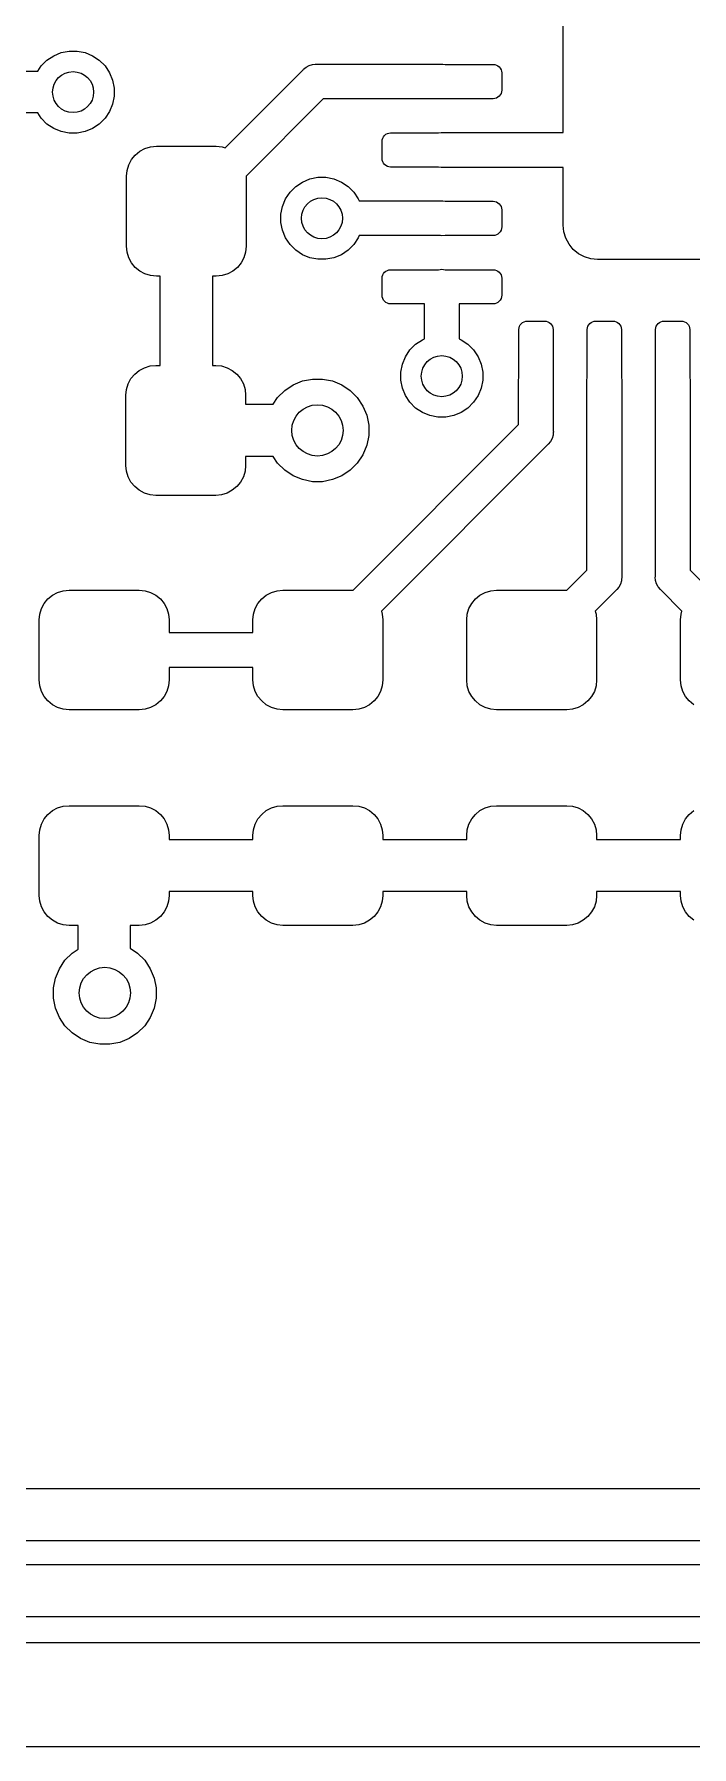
# Model space of a CAD drawing. Extents: x -66 to 211, y -177 to 13.
# Drawn here: x 91.02 to 95.83, y -130.33 to -117.81 of the extents above; entities that cross this region are included whole.
import ezdxf

# ---------------------------------------------------------------- set-up
doc = ezdxf.new("R2010")
doc.units = 0
doc.layers.add('BLACK', color=7, linetype='CONTINUOUS')

msp = doc.modelspace()

# ---------------------------------------------------------------- linework, layer by layer
at = {"layer": 'BLACK', "linetype": 'CONTINUOUS'}
for p, q in [((94.8887, -118.53), (94.8887, -116.607)), ((91.0717, -118.043), (91.1135, -118.001)), ((91.1135, -118.001), (91.1626, -117.968)), ((91.1626, -117.968), (91.2172, -117.945)), ((91.2172, -117.945), (91.2752, -117.934)), ((91.2752, -117.934), (91.3343, -117.934)), ((91.3343, -117.934), (91.3923, -117.945)), ((91.3923, -117.945), (91.4468, -117.968)), ((91.4468, -117.968), (91.496, -118.001)), ((91.496, -118.001), (91.5378, -118.043)), ((86.2225, -118.081), (91.0458, -118.081)), ((91.0458, -118.081), (91.0717, -118.043)), ((91.5378, -118.043), (91.5706, -118.092)), ((91.5706, -118.092), (91.5932, -118.146)), ((91.5932, -118.146), (91.6047, -118.204)), ((92.4167, -118.641), (92.986, -118.071)), ((92.986, -118.071), (92.99, -118.067)), ((92.99, -118.067), (93.0093, -118.051)), ((93.0093, -118.051), (93.0314, -118.039)), ((93.0314, -118.039), (93.0553, -118.032)), ((93.0553, -118.032), (93.074, -118.03)), ((93.074, -118.03), (93.0802, -118.029)), ((93.0802, -118.029), (93.0864, -118.03)), ((93.0864, -118.03), (94.0075, -118.03)), ((94.0075, -118.03), (94.0261, -118.032)), ((94.0261, -118.032), (94.0266, -118.032)), ((94.0266, -118.032), (94.3762, -118.032)), ((94.3762, -118.032), (94.3884, -118.033)), ((94.3884, -118.033), (94.4001, -118.037)), ((94.4001, -118.037), (94.4109, -118.042)), ((94.4109, -118.042), (94.4204, -118.05)), ((94.4204, -118.05), (94.4282, -118.06)), ((94.4282, -118.06), (94.434, -118.07)), ((94.434, -118.07), (94.4375, -118.082)), ((94.4375, -118.082), (94.4387, -118.094)), ((94.4387, -118.094), (94.4387, -118.219)), ((91.6047, -118.263), (91.5932, -118.321)), ((91.6047, -118.204), (91.6047, -118.263)), ((94.4109, -118.271), (94.4001, -118.277)), ((94.4204, -118.263), (94.4109, -118.271)), ((94.4282, -118.254), (94.4204, -118.263)), ((94.434, -118.243), (94.4282, -118.254)), ((94.4375, -118.231), (94.434, -118.243)), ((94.4387, -118.219), (94.4375, -118.231)), ((91.0458, -118.386), (86.1668, -118.386)), ((91.0717, -118.425), (91.0458, -118.386)), ((91.5706, -118.376), (91.5378, -118.425)), ((91.5932, -118.321), (91.5706, -118.376)), ((93.1328, -118.284), (92.5698, -118.847)), ((94.0075, -118.284), (93.1328, -118.284)), ((94.0261, -118.282), (94.0075, -118.284)), ((94.0266, -118.282), (94.0261, -118.282)), ((94.3762, -118.282), (94.0266, -118.282)), ((94.3884, -118.281), (94.3762, -118.282)), ((94.4001, -118.277), (94.3884, -118.281)), ((91.1135, -118.467), (91.0717, -118.425)), ((91.1626, -118.5), (91.1135, -118.467)), ((91.2172, -118.522), (91.1626, -118.5)), ((91.2752, -118.534), (91.2172, -118.522)), ((91.3923, -118.522), (91.3343, -118.534)), ((91.4468, -118.5), (91.3923, -118.522)), ((91.496, -118.467), (91.4468, -118.5)), ((91.5378, -118.425), (91.496, -118.467)), ((91.3343, -118.534), (91.2752, -118.534)), ((91.7921, -118.666), (91.83, -118.646)), ((91.83, -118.646), (91.871, -118.634)), ((91.871, -118.634), (91.9137, -118.63)), ((91.9137, -118.63), (92.3512, -118.63)), ((92.3512, -118.63), (92.3939, -118.634)), ((92.3939, -118.634), (92.4167, -118.641)), ((93.5637, -118.594), (93.5649, -118.582)), ((93.5637, -118.719), (93.5637, -118.594)), ((93.5649, -118.582), (93.5685, -118.57)), ((93.5685, -118.57), (93.5743, -118.56)), ((93.5743, -118.56), (93.582, -118.55)), ((93.582, -118.55), (93.5915, -118.542)), ((93.5915, -118.542), (93.6023, -118.537)), ((93.6023, -118.537), (93.614, -118.533)), ((93.614, -118.533), (93.6262, -118.532)), ((93.6262, -118.532), (93.9758, -118.532)), ((93.9758, -118.532), (93.9763, -118.532)), ((93.9763, -118.532), (93.995, -118.53)), ((93.995, -118.53), (94.8887, -118.53)), ((91.6991, -118.806), (91.7116, -118.765)), ((91.7116, -118.765), (91.7318, -118.727)), ((91.7318, -118.727), (91.759, -118.694)), ((91.759, -118.694), (91.7921, -118.666)), ((93.5649, -118.731), (93.5637, -118.719)), ((93.5685, -118.743), (93.5649, -118.731)), ((93.5743, -118.754), (93.5685, -118.743)), ((93.582, -118.763), (93.5743, -118.754)), ((93.5915, -118.771), (93.582, -118.763)), ((93.6023, -118.777), (93.5915, -118.771)), ((91.6949, -118.848), (91.6991, -118.806)), ((91.6949, -119.361), (91.6949, -118.848)), ((92.5698, -118.847), (92.5699, -118.848)), ((92.5699, -118.848), (92.5699, -119.361)), ((92.9328, -118.923), (92.9819, -118.891)), ((92.9819, -118.891), (93.0365, -118.868)), ((93.0365, -118.868), (93.0945, -118.856)), ((93.0945, -118.856), (93.1536, -118.856)), ((93.1536, -118.856), (93.2115, -118.868)), ((93.2115, -118.868), (93.2661, -118.891)), ((93.2661, -118.891), (93.3153, -118.923)), ((93.614, -118.781), (93.6023, -118.777)), ((93.6262, -118.782), (93.614, -118.781)), ((93.9758, -118.782), (93.6262, -118.782)), ((93.9763, -118.782), (93.9758, -118.782)), ((93.995, -118.784), (93.9763, -118.782)), ((94.8887, -118.784), (93.995, -118.784)), ((94.8887, -119.207), (94.8887, -118.784)), ((92.8355, -119.069), (92.8582, -119.014)), ((92.8582, -119.014), (92.891, -118.965)), ((92.891, -118.965), (92.9328, -118.923)), ((93.3153, -118.923), (93.357, -118.965)), ((93.357, -118.965), (93.3899, -119.014)), ((93.3899, -119.014), (93.3961, -119.029)), ((92.824, -119.127), (92.8355, -119.069)), ((92.824, -119.186), (92.824, -119.127)), ((93.3961, -119.029), (93.9947, -119.029)), ((93.9947, -119.029), (94.0009, -119.029)), ((94.0009, -119.029), (94.0071, -119.029)), ((94.0071, -119.029), (94.0258, -119.031)), ((94.0258, -119.031), (94.0274, -119.032)), ((94.0274, -119.032), (94.3762, -119.032)), ((94.3762, -119.032), (94.3884, -119.033)), ((94.3884, -119.033), (94.4001, -119.037)), ((94.4001, -119.037), (94.4109, -119.042)), ((94.4109, -119.042), (94.4204, -119.05)), ((94.4204, -119.05), (94.4282, -119.06)), ((94.4282, -119.06), (94.434, -119.07)), ((94.434, -119.07), (94.4375, -119.082)), ((94.4375, -119.082), (94.4387, -119.094)), ((94.4387, -119.094), (94.4387, -119.219)), ((92.8355, -119.244), (92.824, -119.186)), ((92.8582, -119.299), (92.8355, -119.244)), ((94.4001, -119.277), (94.3884, -119.281)), ((94.4109, -119.271), (94.4001, -119.277)), ((94.4204, -119.263), (94.4109, -119.271)), ((94.4282, -119.254), (94.4204, -119.263)), ((94.434, -119.243), (94.4282, -119.254)), ((94.4375, -119.231), (94.434, -119.243)), ((94.4387, -119.219), (94.4375, -119.231)), ((94.8935, -119.256), (94.8887, -119.207)), ((94.9077, -119.302), (94.8935, -119.256)), ((91.6991, -119.403), (91.6949, -119.361)), ((92.5699, -119.361), (92.5657, -119.403)), ((92.891, -119.348), (92.8582, -119.299)), ((92.9328, -119.39), (92.891, -119.348)), ((92.9819, -119.422), (92.9328, -119.39)), ((93.3153, -119.39), (93.2661, -119.422)), ((93.357, -119.348), (93.3153, -119.39)), ((93.3899, -119.299), (93.357, -119.348)), ((93.3961, -119.283), (93.3899, -119.299)), ((93.9917, -119.283), (93.3961, -119.283)), ((94.0012, -119.284), (93.9917, -119.283)), ((94.0261, -119.282), (94.0012, -119.284)), ((94.0266, -119.282), (94.0261, -119.282)), ((94.3762, -119.282), (94.0266, -119.282)), ((94.3884, -119.281), (94.3762, -119.282)), ((94.9309, -119.346), (94.9077, -119.302)), ((94.9619, -119.384), (94.9309, -119.346)), ((94.9998, -119.415), (94.9619, -119.384)), ((91.7116, -119.445), (91.6991, -119.403)), ((91.7318, -119.482), (91.7116, -119.445)), ((91.759, -119.516), (91.7318, -119.482)), ((91.7921, -119.543), (91.759, -119.516)), ((92.5059, -119.516), (92.4727, -119.543)), ((92.5331, -119.482), (92.5059, -119.516)), ((92.5533, -119.445), (92.5331, -119.482)), ((92.5657, -119.403), (92.5533, -119.445)), ((93.0365, -119.445), (92.9819, -119.422)), ((93.0945, -119.456), (93.0365, -119.445)), ((93.1536, -119.456), (93.0945, -119.456)), ((93.2115, -119.445), (93.1536, -119.456)), ((93.2661, -119.422), (93.2115, -119.445)), ((95.043, -119.438), (94.9998, -119.415)), ((95.0899, -119.452), (95.043, -119.438)), ((95.1387, -119.457), (95.0899, -119.452)), ((97.7387, -119.457), (95.1387, -119.457)), ((91.83, -119.563), (91.7921, -119.543)), ((91.871, -119.575), (91.83, -119.563)), ((91.9137, -119.58), (91.871, -119.575)), ((91.9419, -119.58), (91.9137, -119.58)), ((91.9419, -120.231), (91.9419, -119.58)), ((92.3512, -119.58), (92.3229, -119.58)), ((92.3229, -119.58), (92.3229, -120.231)), ((92.3939, -119.575), (92.3512, -119.58)), ((92.4349, -119.563), (92.3939, -119.575)), ((92.4727, -119.543), (92.4349, -119.563)), ((93.5637, -119.594), (93.5649, -119.582)), ((93.5637, -119.719), (93.5637, -119.594)), ((93.5649, -119.582), (93.5685, -119.57)), ((93.5685, -119.57), (93.5743, -119.56)), ((93.5743, -119.56), (93.582, -119.55)), ((93.582, -119.55), (93.5915, -119.542)), ((93.5915, -119.542), (93.6023, -119.537)), ((93.6023, -119.537), (93.614, -119.533)), ((93.614, -119.533), (93.6262, -119.532)), ((93.6262, -119.532), (93.9758, -119.532)), ((93.9758, -119.532), (93.9763, -119.532)), ((93.9763, -119.532), (94.0012, -119.529)), ((94.0012, -119.529), (94.0261, -119.532)), ((94.0261, -119.532), (94.0266, -119.532)), ((94.0266, -119.532), (94.3762, -119.532)), ((94.3762, -119.532), (94.3884, -119.533)), ((94.3884, -119.533), (94.4001, -119.537)), ((94.4001, -119.537), (94.4109, -119.542)), ((94.4109, -119.542), (94.4204, -119.55)), ((94.4204, -119.55), (94.4282, -119.56)), ((94.4282, -119.56), (94.434, -119.57)), ((94.434, -119.57), (94.4375, -119.582)), ((94.4375, -119.582), (94.4387, -119.594)), ((94.4387, -119.594), (94.4387, -119.719)), ((93.5649, -119.731), (93.5637, -119.719)), ((93.5685, -119.743), (93.5649, -119.731)), ((93.5743, -119.754), (93.5685, -119.743)), ((93.582, -119.763), (93.5743, -119.754)), ((93.5915, -119.771), (93.582, -119.763)), ((93.6023, -119.777), (93.5915, -119.771)), ((93.614, -119.781), (93.6023, -119.777)), ((94.4001, -119.777), (94.3884, -119.781)), ((94.4109, -119.771), (94.4001, -119.777)), ((94.4204, -119.763), (94.4109, -119.771)), ((94.4282, -119.754), (94.4204, -119.763)), ((94.434, -119.743), (94.4282, -119.754)), ((94.4375, -119.731), (94.434, -119.743)), ((94.4387, -119.719), (94.4375, -119.731)), ((93.6262, -119.782), (93.614, -119.781)), ((93.8733, -119.782), (93.6262, -119.782)), ((93.8733, -120.038), (93.8733, -119.782)), ((94.3762, -119.782), (94.1273, -119.782)), ((94.1273, -119.782), (94.1273, -120.038)), ((94.3884, -119.781), (94.3762, -119.782)), ((94.5637, -119.969), (94.5649, -119.957)), ((94.5637, -120.319), (94.5637, -119.969)), ((94.5649, -119.957), (94.5685, -119.945)), ((94.5685, -119.945), (94.5743, -119.935)), ((94.5743, -119.935), (94.582, -119.925)), ((94.582, -119.925), (94.5915, -119.917)), ((94.5915, -119.917), (94.6023, -119.912)), ((94.6023, -119.912), (94.614, -119.908)), ((94.614, -119.908), (94.6262, -119.907)), ((94.6262, -119.907), (94.7512, -119.907)), ((94.7512, -119.907), (94.7634, -119.908)), ((94.7634, -119.908), (94.7751, -119.912)), ((94.7751, -119.912), (94.7859, -119.917)), ((94.7859, -119.917), (94.7954, -119.925)), ((94.7954, -119.925), (94.8032, -119.935)), ((94.8032, -119.935), (94.809, -119.945)), ((94.809, -119.945), (94.8125, -119.957)), ((94.8125, -119.957), (94.8137, -119.969)), ((94.8137, -119.969), (94.8137, -120.319)), ((95.0637, -119.969), (95.0649, -119.957)), ((95.0637, -120.319), (95.0637, -119.969)), ((95.0649, -119.957), (95.0685, -119.945)), ((95.0685, -119.945), (95.0743, -119.935)), ((95.0743, -119.935), (95.082, -119.925)), ((95.082, -119.925), (95.0915, -119.917)), ((95.0915, -119.917), (95.1023, -119.912)), ((95.1023, -119.912), (95.114, -119.908)), ((95.114, -119.908), (95.1262, -119.907)), ((95.1262, -119.907), (95.2512, -119.907)), ((95.2512, -119.907), (95.2634, -119.908)), ((95.2634, -119.908), (95.2751, -119.912)), ((95.2751, -119.912), (95.2859, -119.917)), ((95.2859, -119.917), (95.2954, -119.925)), ((95.2954, -119.925), (95.3032, -119.935)), ((95.3032, -119.935), (95.309, -119.945)), ((95.309, -119.945), (95.3125, -119.957)), ((95.3125, -119.957), (95.3137, -119.969)), ((95.3137, -119.969), (95.3137, -120.319)), ((95.5637, -119.969), (95.5649, -119.957)), ((95.5637, -120.319), (95.5637, -119.969)), ((95.5649, -119.957), (95.5685, -119.945)), ((95.5685, -119.945), (95.5743, -119.935)), ((95.5743, -119.935), (95.582, -119.925)), ((95.582, -119.925), (95.5915, -119.917)), ((95.5915, -119.917), (95.6023, -119.912)), ((95.6023, -119.912), (95.614, -119.908)), ((95.614, -119.908), (95.6262, -119.907)), ((95.6262, -119.907), (95.7512, -119.907)), ((95.7512, -119.907), (95.7634, -119.908)), ((95.7634, -119.908), (95.7751, -119.912)), ((95.7751, -119.912), (95.7859, -119.917)), ((95.7859, -119.917), (95.7954, -119.925)), ((95.7954, -119.925), (95.8032, -119.935)), ((95.8032, -119.935), (95.809, -119.945)), ((95.809, -119.945), (95.8125, -119.957)), ((95.8125, -119.957), (95.8137, -119.969)), ((95.8137, -119.969), (95.8137, -120.319)), ((93.7345, -120.168), (93.7673, -120.118)), ((93.7673, -120.118), (93.8091, -120.077)), ((93.8091, -120.077), (93.8582, -120.044)), ((93.8582, -120.044), (93.8733, -120.038)), ((94.1273, -120.038), (94.1424, -120.044)), ((94.1424, -120.044), (94.1916, -120.077)), ((94.1916, -120.077), (94.2333, -120.118)), ((94.2333, -120.118), (94.2662, -120.168)), ((91.755, -120.295), (91.7882, -120.268)), ((91.7882, -120.268), (91.826, -120.248)), ((91.826, -120.248), (91.867, -120.235)), ((91.867, -120.235), (91.9097, -120.231)), ((91.9097, -120.231), (91.9419, -120.231)), ((92.3229, -120.231), (92.3472, -120.231)), ((92.3472, -120.231), (92.3899, -120.235)), ((92.3899, -120.235), (92.4309, -120.248)), ((92.4309, -120.248), (92.4687, -120.268)), ((92.4687, -120.268), (92.5019, -120.295)), ((93.7003, -120.28), (93.7118, -120.222)), ((93.7118, -120.222), (93.7345, -120.168)), ((94.2662, -120.168), (94.2888, -120.222)), ((94.2888, -120.222), (94.3003, -120.28)), ((91.6951, -120.407), (91.7076, -120.366)), ((91.7076, -120.366), (91.7278, -120.328)), ((91.7278, -120.328), (91.755, -120.295)), ((92.5019, -120.295), (92.5291, -120.328)), ((92.5291, -120.328), (92.5493, -120.366)), ((92.5493, -120.366), (92.5617, -120.407)), ((92.852, -120.415), (92.9134, -120.374)), ((92.9134, -120.374), (92.9816, -120.345)), ((92.9816, -120.345), (93.0541, -120.331)), ((93.0541, -120.331), (93.1279, -120.331)), ((93.1279, -120.331), (93.2004, -120.345)), ((93.2004, -120.345), (93.2686, -120.374)), ((93.2686, -120.374), (93.33, -120.415)), ((93.7003, -120.339), (93.7003, -120.28)), ((93.7118, -120.397), (93.7003, -120.339)), ((93.7345, -120.452), (93.7118, -120.397)), ((94.2888, -120.397), (94.2662, -120.452)), ((94.3003, -120.339), (94.2888, -120.397)), ((94.3003, -120.28), (94.3003, -120.339)), ((94.5617, -120.338), (94.5636, -120.319)), ((94.5617, -120.664), (94.5617, -120.338)), ((94.5636, -120.319), (94.5637, -120.319)), ((94.8137, -120.319), (94.8139, -120.319)), ((94.8139, -120.319), (94.8157, -120.338)), ((94.8157, -120.338), (94.8157, -120.71)), ((95.0617, -120.338), (95.0636, -120.319)), ((95.0617, -121.727), (95.0617, -120.338)), ((95.0636, -120.319), (95.0637, -120.319)), ((95.3137, -120.319), (95.3139, -120.319)), ((95.3139, -120.319), (95.3157, -120.338)), ((95.3157, -120.338), (95.3157, -121.773)), ((95.5617, -120.338), (95.5636, -120.319)), ((95.5617, -121.773), (95.5617, -120.338)), ((95.5636, -120.319), (95.5637, -120.319)), ((95.8137, -120.319), (95.8139, -120.319)), ((95.8139, -120.319), (95.8157, -120.338)), ((95.8157, -120.338), (95.8157, -121.727)), ((91.6909, -120.45), (91.6951, -120.407)), ((91.6909, -120.962), (91.6909, -120.45)), ((92.5617, -120.407), (92.5659, -120.45)), ((92.5659, -120.45), (92.5659, -120.515)), ((92.5659, -120.515), (92.7673, -120.515)), ((92.7673, -120.515), (92.7997, -120.467)), ((92.7997, -120.467), (92.852, -120.415)), ((93.33, -120.415), (93.3823, -120.467)), ((93.3823, -120.467), (93.4233, -120.528)), ((93.4233, -120.528), (93.4516, -120.596)), ((93.7673, -120.501), (93.7345, -120.452)), ((93.8091, -120.543), (93.7673, -120.501)), ((94.2333, -120.501), (94.1916, -120.543)), ((94.2662, -120.452), (94.2333, -120.501)), ((93.4516, -120.596), (93.466, -120.669)), ((93.8582, -120.575), (93.8091, -120.543)), ((93.9128, -120.598), (93.8582, -120.575)), ((93.9708, -120.61), (93.9128, -120.598)), ((94.0299, -120.61), (93.9708, -120.61)), ((94.0878, -120.598), (94.0299, -120.61)), ((94.1424, -120.575), (94.0878, -120.598)), ((94.1916, -120.543), (94.1424, -120.575)), ((93.3521, -121.874), (94.5617, -120.664)), ((93.466, -120.743), (93.4516, -120.815)), ((93.466, -120.669), (93.466, -120.743)), ((94.8066, -120.766), (94.7948, -120.788)), ((94.8139, -120.742), (94.8066, -120.766)), ((94.8157, -120.723), (94.8139, -120.742)), ((94.8157, -120.71), (94.8163, -120.717)), ((94.8163, -120.717), (94.8157, -120.723)), ((94.8157, -120.723), (94.8157, -120.723)), ((92.7673, -120.896), (92.5659, -120.896)), ((92.5659, -120.896), (92.5659, -120.962)), ((92.7997, -120.945), (92.7673, -120.896)), ((93.4233, -120.884), (93.3823, -120.945)), ((93.4516, -120.815), (93.4233, -120.884)), ((94.7741, -120.811), (93.5583, -122.027)), ((94.779, -120.807), (94.7741, -120.811)), ((94.7948, -120.788), (94.779, -120.807)), ((91.6951, -121.005), (91.6909, -120.962)), ((91.7076, -121.046), (91.6951, -121.005)), ((92.5617, -121.005), (92.5493, -121.046)), ((92.5659, -120.962), (92.5617, -121.005)), ((92.852, -120.997), (92.7997, -120.945)), ((92.9134, -121.038), (92.852, -120.997)), ((93.33, -120.997), (93.2686, -121.038)), ((93.3823, -120.945), (93.33, -120.997)), ((91.7278, -121.084), (91.7076, -121.046)), ((91.755, -121.117), (91.7278, -121.084)), ((91.7882, -121.144), (91.755, -121.117)), ((91.826, -121.164), (91.7882, -121.144)), ((92.4687, -121.144), (92.4309, -121.164)), ((92.5019, -121.117), (92.4687, -121.144)), ((92.5291, -121.084), (92.5019, -121.117)), ((92.5493, -121.046), (92.5291, -121.084)), ((92.9816, -121.066), (92.9134, -121.038)), ((93.0541, -121.081), (92.9816, -121.066)), ((93.1279, -121.081), (93.0541, -121.081)), ((93.2004, -121.066), (93.1279, -121.081)), ((93.2686, -121.038), (93.2004, -121.066)), ((91.867, -121.177), (91.826, -121.164)), ((91.9097, -121.181), (91.867, -121.177)), ((92.3472, -121.181), (91.9097, -121.181)), ((92.3899, -121.177), (92.3472, -121.181)), ((92.4309, -121.164), (92.3899, -121.177)), ((94.9151, -121.874), (95.0617, -121.727)), ((95.3163, -121.78), (95.3146, -121.797)), ((95.3157, -121.773), (95.3163, -121.78)), ((95.5611, -121.78), (95.5617, -121.773)), ((95.5636, -121.804), (95.5611, -121.78)), ((95.8157, -121.727), (95.9625, -121.874)), ((91.1537, -121.91), (91.1915, -121.89)), ((91.1915, -121.89), (91.2325, -121.878)), ((91.2325, -121.878), (91.2752, -121.874)), ((91.2752, -121.874), (91.7877, -121.874)), ((91.7877, -121.874), (91.8304, -121.878)), ((91.8304, -121.878), (91.8714, -121.89)), ((91.8714, -121.89), (91.9092, -121.91)), ((92.7166, -121.91), (92.7544, -121.89)), ((92.7544, -121.89), (92.7955, -121.878)), ((92.7955, -121.878), (92.8381, -121.874)), ((92.8381, -121.874), (93.3506, -121.874)), ((93.3506, -121.874), (93.3521, -121.874)), ((94.2796, -121.91), (94.3174, -121.89)), ((94.3174, -121.89), (94.3584, -121.878)), ((94.3584, -121.878), (94.4011, -121.874)), ((94.4011, -121.874), (94.9136, -121.874)), ((94.9136, -121.874), (94.9151, -121.874)), ((95.2741, -121.874), (95.1212, -122.027)), ((95.279, -121.87), (95.2741, -121.874)), ((95.2948, -121.851), (95.279, -121.87)), ((95.3066, -121.829), (95.2948, -121.851)), ((95.3139, -121.805), (95.3066, -121.829)), ((95.3146, -121.797), (95.3139, -121.805)), ((95.5708, -121.828), (95.5636, -121.804)), ((95.5826, -121.85), (95.5708, -121.828)), ((95.5842, -121.852), (95.5826, -121.85)), ((95.5985, -121.87), (95.5842, -121.852)), ((95.6033, -121.874), (95.5985, -121.87)), ((95.7564, -122.027), (95.6033, -121.874)), ((91.0606, -122.05), (91.0731, -122.009)), ((91.0731, -122.009), (91.0933, -121.971)), ((91.0933, -121.971), (91.1205, -121.938)), ((91.1205, -121.938), (91.1537, -121.91)), ((91.9092, -121.91), (91.9424, -121.938)), ((91.9424, -121.938), (91.9696, -121.971)), ((91.9696, -121.971), (91.9898, -122.009)), ((91.9898, -122.009), (92.0022, -122.05)), ((92.6236, -122.05), (92.636, -122.009)), ((92.636, -122.009), (92.6563, -121.971)), ((92.6563, -121.971), (92.6835, -121.938)), ((92.6835, -121.938), (92.7166, -121.91)), ((93.5583, -122.027), (93.5652, -122.05)), ((94.1865, -122.05), (94.199, -122.009)), ((94.199, -122.009), (94.2192, -121.971)), ((94.2192, -121.971), (94.2464, -121.938)), ((94.2464, -121.938), (94.2796, -121.91)), ((95.1212, -122.027), (95.1281, -122.05)), ((95.7495, -122.05), (95.7564, -122.027)), ((91.0564, -122.092), (91.0606, -122.05)), ((91.0564, -122.53), (91.0564, -122.092)), ((92.0022, -122.05), (92.0064, -122.092)), ((92.0064, -122.092), (92.0064, -122.184)), ((92.6194, -122.092), (92.6236, -122.05)), ((92.6194, -122.184), (92.6194, -122.092)), ((93.5652, -122.05), (93.5694, -122.092)), ((93.5694, -122.092), (93.5694, -122.53)), ((94.1823, -122.092), (94.1865, -122.05)), ((94.1823, -122.53), (94.1823, -122.092)), ((95.1281, -122.05), (95.1323, -122.092)), ((95.1323, -122.092), (95.1323, -122.53)), ((95.7453, -122.092), (95.7495, -122.05)), ((95.7453, -122.53), (95.7453, -122.092)), ((92.0064, -122.184), (92.6194, -122.184)), ((91.0606, -122.572), (91.0564, -122.53)), ((92.0064, -122.53), (92.0022, -122.572)), ((92.6194, -122.438), (92.0064, -122.438)), ((92.0064, -122.438), (92.0064, -122.53)), ((92.6194, -122.53), (92.6194, -122.438)), ((92.6236, -122.572), (92.6194, -122.53)), ((93.5694, -122.53), (93.5652, -122.572)), ((94.1865, -122.572), (94.1823, -122.53)), ((95.1323, -122.53), (95.1281, -122.572)), ((95.7495, -122.572), (95.7453, -122.53)), ((91.0731, -122.614), (91.0606, -122.572)), ((91.0933, -122.651), (91.0731, -122.614)), ((91.1205, -122.684), (91.0933, -122.651)), ((91.9696, -122.651), (91.9424, -122.684)), ((91.9898, -122.614), (91.9696, -122.651)), ((92.0022, -122.572), (91.9898, -122.614)), ((92.636, -122.614), (92.6236, -122.572)), ((92.6563, -122.651), (92.636, -122.614)), ((92.6835, -122.684), (92.6563, -122.651)), ((93.5325, -122.651), (93.5053, -122.684)), ((93.5527, -122.614), (93.5325, -122.651)), ((93.5652, -122.572), (93.5527, -122.614)), ((94.199, -122.614), (94.1865, -122.572)), ((94.2192, -122.651), (94.199, -122.614)), ((94.2464, -122.684), (94.2192, -122.651)), ((95.0955, -122.651), (95.0683, -122.684)), ((95.1157, -122.614), (95.0955, -122.651)), ((95.1281, -122.572), (95.1157, -122.614)), ((95.7619, -122.614), (95.7495, -122.572)), ((95.7821, -122.651), (95.7619, -122.614)), ((95.8093, -122.684), (95.7821, -122.651)), ((91.1537, -122.712), (91.1205, -122.684)), ((91.1915, -122.732), (91.1537, -122.712)), ((91.2325, -122.744), (91.1915, -122.732)), ((91.2752, -122.749), (91.2325, -122.744)), ((91.7877, -122.749), (91.2752, -122.749)), ((91.8304, -122.744), (91.7877, -122.749)), ((91.8714, -122.732), (91.8304, -122.744)), ((91.9092, -122.712), (91.8714, -122.732)), ((91.9424, -122.684), (91.9092, -122.712)), ((92.7166, -122.712), (92.6835, -122.684)), ((92.7544, -122.732), (92.7166, -122.712)), ((92.7955, -122.744), (92.7544, -122.732)), ((92.8381, -122.749), (92.7955, -122.744)), ((93.3506, -122.749), (92.8381, -122.749)), ((93.3933, -122.744), (93.3506, -122.749)), ((93.4343, -122.732), (93.3933, -122.744)), ((93.4722, -122.712), (93.4343, -122.732)), ((93.5053, -122.684), (93.4722, -122.712)), ((94.2796, -122.712), (94.2464, -122.684)), ((94.3174, -122.732), (94.2796, -122.712)), ((94.3584, -122.744), (94.3174, -122.732)), ((94.4011, -122.749), (94.3584, -122.744)), ((94.9136, -122.749), (94.4011, -122.749)), ((94.9563, -122.744), (94.9136, -122.749)), ((94.9973, -122.732), (94.9563, -122.744)), ((95.0351, -122.712), (94.9973, -122.732)), ((95.0683, -122.684), (95.0351, -122.712)), ((95.8425, -122.712), (95.8093, -122.684)), ((91.0933, -123.546), (91.1205, -123.513)), ((91.1205, -123.513), (91.1537, -123.485)), ((91.1537, -123.485), (91.1915, -123.465)), ((91.1915, -123.465), (91.2325, -123.453)), ((91.2325, -123.453), (91.2752, -123.449)), ((91.2752, -123.449), (91.7877, -123.449)), ((91.7877, -123.449), (91.8304, -123.453)), ((91.8304, -123.453), (91.8714, -123.465)), ((91.8714, -123.465), (91.9092, -123.485)), ((91.9092, -123.485), (91.9424, -123.513)), ((91.9424, -123.513), (91.9696, -123.546)), ((92.6563, -123.546), (92.6835, -123.513)), ((92.6835, -123.513), (92.7166, -123.485)), ((92.7166, -123.485), (92.7544, -123.465)), ((92.7544, -123.465), (92.7955, -123.453)), ((92.7955, -123.453), (92.8381, -123.449)), ((92.8381, -123.449), (93.3506, -123.449)), ((93.3506, -123.449), (93.3933, -123.453)), ((93.3933, -123.453), (93.4343, -123.465)), ((93.4343, -123.465), (93.4722, -123.485)), ((93.4722, -123.485), (93.5053, -123.513)), ((93.5053, -123.513), (93.5325, -123.546)), ((94.2192, -123.546), (94.2464, -123.513)), ((94.2464, -123.513), (94.2796, -123.485)), ((94.2796, -123.485), (94.3174, -123.465)), ((94.3174, -123.465), (94.3584, -123.453)), ((94.3584, -123.453), (94.4011, -123.449)), ((94.4011, -123.449), (94.9136, -123.449)), ((94.9136, -123.449), (94.9563, -123.453)), ((94.9563, -123.453), (94.9973, -123.465)), ((94.9973, -123.465), (95.0351, -123.485)), ((95.0351, -123.485), (95.0683, -123.513)), ((95.0683, -123.513), (95.0955, -123.546)), ((95.7821, -123.546), (95.8093, -123.513)), ((95.8093, -123.513), (95.8425, -123.485)), ((91.0564, -123.667), (91.0606, -123.625)), ((91.0606, -123.625), (91.0731, -123.584)), ((91.0731, -123.584), (91.0933, -123.546)), ((91.9696, -123.546), (91.9898, -123.584)), ((91.9898, -123.584), (92.0022, -123.625)), ((92.0022, -123.625), (92.0064, -123.667)), ((92.6194, -123.667), (92.6236, -123.625)), ((92.6236, -123.625), (92.636, -123.584)), ((92.636, -123.584), (92.6563, -123.546)), ((93.5325, -123.546), (93.5527, -123.584)), ((93.5527, -123.584), (93.5652, -123.625)), ((93.5652, -123.625), (93.5694, -123.667)), ((94.1823, -123.667), (94.1865, -123.625)), ((94.1865, -123.625), (94.199, -123.584)), ((94.199, -123.584), (94.2192, -123.546)), ((95.0955, -123.546), (95.1157, -123.584)), ((95.1157, -123.584), (95.1281, -123.625)), ((95.1281, -123.625), (95.1323, -123.667)), ((95.7453, -123.667), (95.7495, -123.625)), ((95.7495, -123.625), (95.7619, -123.584)), ((95.7619, -123.584), (95.7821, -123.546)), ((91.0564, -124.105), (91.0564, -123.667)), ((92.0064, -123.667), (92.0064, -123.696)), ((92.0064, -123.696), (92.6194, -123.696)), ((92.6194, -123.696), (92.6194, -123.667)), ((93.5694, -123.667), (93.5694, -123.696)), ((93.5694, -123.696), (94.1823, -123.696)), ((94.1823, -123.696), (94.1823, -123.667)), ((95.1323, -123.667), (95.1323, -123.696)), ((95.1323, -123.696), (95.7453, -123.696)), ((95.7453, -123.696), (95.7453, -123.667)), ((91.0606, -124.147), (91.0564, -124.105)), ((91.0731, -124.189), (91.0606, -124.147)), ((92.0022, -124.147), (91.9898, -124.189)), ((92.0064, -124.105), (92.0022, -124.147)), ((92.6194, -124.077), (92.0064, -124.077)), ((92.0064, -124.077), (92.0064, -124.105)), ((92.6194, -124.105), (92.6194, -124.077)), ((92.6236, -124.147), (92.6194, -124.105)), ((92.636, -124.189), (92.6236, -124.147)), ((93.5652, -124.147), (93.5527, -124.189)), ((93.5694, -124.105), (93.5652, -124.147)), ((94.1823, -124.077), (93.5694, -124.077)), ((93.5694, -124.077), (93.5694, -124.105)), ((94.1823, -124.105), (94.1823, -124.077)), ((94.1865, -124.147), (94.1823, -124.105)), ((94.199, -124.189), (94.1865, -124.147)), ((95.1281, -124.147), (95.1157, -124.189)), ((95.1323, -124.105), (95.1281, -124.147)), ((95.7453, -124.077), (95.1323, -124.077)), ((95.1323, -124.077), (95.1323, -124.105)), ((95.7453, -124.105), (95.7453, -124.077)), ((95.7495, -124.147), (95.7453, -124.105)), ((95.7619, -124.189), (95.7495, -124.147)), ((91.0933, -124.226), (91.0731, -124.189)), ((91.1205, -124.259), (91.0933, -124.226)), ((91.1537, -124.287), (91.1205, -124.259)), ((91.9424, -124.259), (91.9092, -124.287)), ((91.9696, -124.226), (91.9424, -124.259)), ((91.9898, -124.189), (91.9696, -124.226)), ((92.6563, -124.226), (92.636, -124.189)), ((92.6835, -124.259), (92.6563, -124.226)), ((92.7166, -124.287), (92.6835, -124.259)), ((93.5053, -124.259), (93.4722, -124.287)), ((93.5325, -124.226), (93.5053, -124.259)), ((93.5527, -124.189), (93.5325, -124.226)), ((94.2192, -124.226), (94.199, -124.189)), ((94.2464, -124.259), (94.2192, -124.226)), ((94.2796, -124.287), (94.2464, -124.259)), ((95.0683, -124.259), (95.0351, -124.287)), ((95.0955, -124.226), (95.0683, -124.259)), ((95.1157, -124.189), (95.0955, -124.226)), ((95.7821, -124.226), (95.7619, -124.189)), ((95.8093, -124.259), (95.7821, -124.226)), ((95.8425, -124.287), (95.8093, -124.259)), ((91.1915, -124.307), (91.1537, -124.287)), ((91.2325, -124.319), (91.1915, -124.307)), ((91.2752, -124.324), (91.2325, -124.319)), ((91.3409, -124.324), (91.2752, -124.324)), ((91.3409, -124.498), (91.3409, -124.324)), ((91.7877, -124.324), (91.7219, -124.324)), ((91.7219, -124.324), (91.7219, -124.491)), ((91.8304, -124.319), (91.7877, -124.324)), ((91.8714, -124.307), (91.8304, -124.319)), ((91.9092, -124.287), (91.8714, -124.307)), ((92.7544, -124.307), (92.7166, -124.287)), ((92.7955, -124.319), (92.7544, -124.307)), ((92.8381, -124.324), (92.7955, -124.319)), ((93.3506, -124.324), (92.8381, -124.324)), ((93.3933, -124.319), (93.3506, -124.324)), ((93.4343, -124.307), (93.3933, -124.319)), ((93.4722, -124.287), (93.4343, -124.307)), ((94.3174, -124.307), (94.2796, -124.287)), ((94.3584, -124.319), (94.3174, -124.307)), ((94.4011, -124.324), (94.3584, -124.319)), ((94.9136, -124.324), (94.4011, -124.324)), ((94.9563, -124.319), (94.9136, -124.324)), ((94.9973, -124.307), (94.9563, -124.319)), ((95.0351, -124.287), (94.9973, -124.307)), ((91.2452, -124.579), (91.2975, -124.527)), ((91.2975, -124.527), (91.3409, -124.498)), ((91.7219, -124.491), (91.7756, -124.527)), ((91.7756, -124.527), (91.8278, -124.579)), ((91.1759, -124.709), (91.2042, -124.641)), ((91.2042, -124.641), (91.2452, -124.579)), ((91.8278, -124.579), (91.8688, -124.641)), ((91.8688, -124.641), (91.8971, -124.709)), ((91.1615, -124.781), (91.1759, -124.709)), ((91.1615, -124.855), (91.1615, -124.781)), ((91.8971, -124.709), (91.9115, -124.781)), ((91.9115, -124.781), (91.9115, -124.855)), ((91.1759, -124.928), (91.1615, -124.855)), ((91.9115, -124.855), (91.8971, -124.928)), ((91.2042, -124.996), (91.1759, -124.928)), ((91.2452, -125.057), (91.2042, -124.996)), ((91.8688, -124.996), (91.8278, -125.057)), ((91.8971, -124.928), (91.8688, -124.996)), ((91.2975, -125.109), (91.2452, -125.057)), ((91.3589, -125.15), (91.2975, -125.109)), ((91.4271, -125.179), (91.3589, -125.15)), ((91.7141, -125.15), (91.6459, -125.179)), ((91.7756, -125.109), (91.7141, -125.15)), ((91.8278, -125.057), (91.7756, -125.109)), ((91.4996, -125.193), (91.4271, -125.179)), ((91.5735, -125.193), (91.4996, -125.193)), ((91.6459, -125.179), (91.5735, -125.193)), ((-2.52713, -128.44), (136.538, -128.44)), ((136.607, -128.821), (-2.5967, -128.821)), ((-2.84717, -128.996), (136.814, -128.996)), ((136.884, -129.377), (-2.91674, -129.377)), ((-3.101, -129.565), (147.02, -129.565)), ((125.303, -130.327), (58.9966, -130.327))]:
    msp.add_line(p, q, dxfattribs=at)
at = {"layer": 'BLACK'}
for centre, radius in [((91.3047, -118.234), 0.15), ((93.124, -119.156), 0.15), ((94.0003, -120.31), 0.15), ((93.091, -120.706), 0.1875), ((91.5365, -124.818), 0.1875)]:
    msp.add_circle(centre, radius, dxfattribs=at)

doc.saveas('drawing.dxf')
